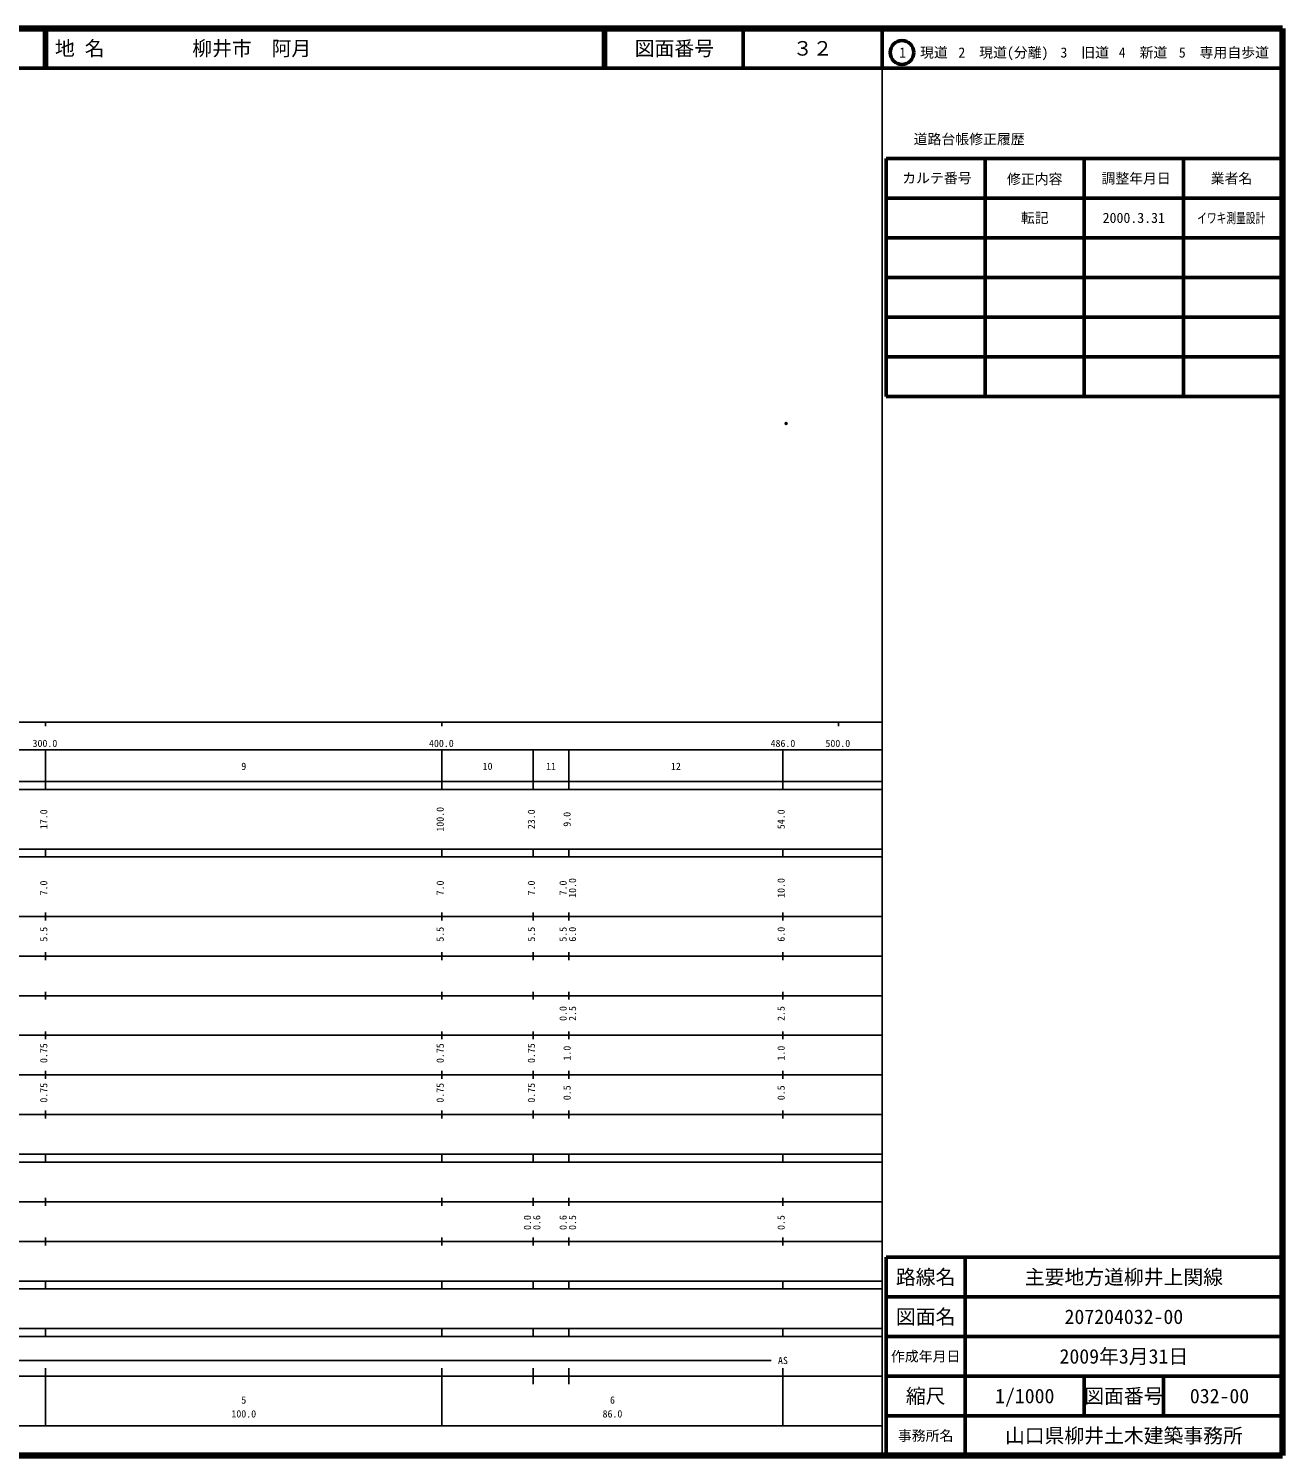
# Model space of a CAD drawing. Units: millimetres on the paper. Extents: x 40 to 680, y 20 to 380.
# Drawn here: x 363.7 to 680, y 20 to 380 of the extents above; entities that cross this region are included whole.
import ezdxf
from ezdxf.enums import TextEntityAlignment as Align

# ---------------------------------------------------------------- set-up
doc = ezdxf.new("R2010")
doc.units = ezdxf.units.MM
doc.header["$PDMODE"] = 32
doc.header["$PDSIZE"] = 0.5
doc.layers.add('M-OTRS', color=6, linetype='Continuous')
doc.layers.add('M-TTL-TXT', color=7, linetype='Continuous')
for name, color, linetype, lineweight in [('M-TTL', 2, 'Continuous', 140), ('M-TTL-BAND', 7, 'Continuous', 25), ('M-TTL-FRAM', 2, 'Continuous', 50), ('M-TTL-LINE', 7, 'Continuous', 50)]:
    doc.layers.add(name, color=color, linetype=linetype, lineweight=lineweight)
doc.styles.add('ＭＳ ゴシック', font='')
doc.styles.get('ＭＳ ゴシック').set_extended_font_data('MS Gothic')

msp = doc.modelspace()

# ---------------------------------------------------------------- linework, layer by layer
at = {"layer": 'M-OTRS'}
msp.add_point((554.803, 280.356), dxfattribs=at)
at = {"layer": 'M-TTL'}
for p, q in [((680, 380), (40, 380)), ((680, 20), (680, 380)), ((40, 20), (680, 20))]:
    msp.add_line(p, q, dxfattribs=at)
at = {"layer": 'M-TTL-BAND'}
for p, q in [((579, 20), (579, 370)), ((40, 205), (579, 205)), ((368, 205), (368, 204)), ((468, 205), (468, 204)), ((568, 205), (568, 204)), ((68, 198), (579, 198)), ((368, 188), (368, 198)), ((468, 188), (468, 198)), ((491, 188), (491, 198)), ((500, 188), (500, 198)), ((554, 188), (554, 198)), ((40, 190), (579, 190)), ((40, 188), (579, 188)), ((40, 173), (579, 173)), ((368, 171), (368, 173)), ((468, 171), (468, 173)), ((491, 171), (491, 173)), ((500, 171), (500, 173)), ((554, 171), (554, 173)), ((40, 171), (579, 171)), ((40, 156), (579, 156)), ((368, 155), (368, 157)), ((468, 155), (468, 157)), ((491, 155), (491, 157)), ((500, 155), (500, 157)), ((554, 155), (554, 157)), ((46, 146), (579, 146)), ((368, 145), (368, 147)), ((468, 145), (468, 147)), ((491, 145), (491, 147)), ((500, 145), (500, 147)), ((554, 145), (554, 147)), ((368, 135), (368, 137)), ((468, 135), (468, 137)), ((491, 135), (491, 137)), ((500, 135), (500, 137)), ((554, 135), (554, 137)), ((52, 136), (579, 136)), ((46, 126), (579, 126)), ((368, 125), (368, 127)), ((468, 125), (468, 127)), ((491, 125), (491, 127)), ((500, 125), (500, 127)), ((554, 125), (554, 127)), ((52, 116), (579, 116)), ((368, 115), (368, 117)), ((468, 115), (468, 117)), ((491, 115), (491, 117)), ((500, 115), (500, 117)), ((554, 115), (554, 117)), ((46, 106), (579, 106)), ((368, 105), (368, 107)), ((468, 105), (468, 107)), ((491, 105), (491, 107)), ((500, 105), (500, 107)), ((554, 105), (554, 107)), ((40, 96), (579, 96)), ((40, 94), (579, 94)), ((368, 94), (368, 96)), ((468, 94), (468, 96)), ((491, 94), (491, 96)), ((500, 94), (500, 96)), ((554, 94), (554, 96)), ((49, 84), (579, 84)), ((368, 83), (368, 85)), ((468, 83), (468, 85)), ((491, 83), (491, 85)), ((500, 83), (500, 85)), ((554, 83), (554, 85)), ((40, 74), (579, 74)), ((368, 73), (368, 75)), ((468, 73), (468, 75)), ((491, 73), (491, 75)), ((500, 73), (500, 75)), ((554, 73), (554, 75)), ((40, 64), (579, 64)), ((40, 62), (579, 62)), ((368, 62), (368, 64)), ((468, 62), (468, 64)), ((491, 62), (491, 64)), ((500, 62), (500, 64)), ((554, 62), (554, 64)), ((40, 52), (579, 52)), ((368, 50), (368, 52)), ((468, 50), (468, 52)), ((491, 50), (491, 52)), ((500, 50), (500, 52)), ((554, 50), (554, 52)), ((40, 50), (579, 50)), ((98.5, 44), (551, 44)), ((40, 40), (579, 40)), ((368, 27.5), (368, 42)), ((468, 27.5), (468, 42)), ((491, 38), (491, 42)), ((500, 38), (500, 42)), ((554, 27.5), (554, 42)), ((68, 27.5), (579, 27.5))]:
    msp.add_line(p, q, dxfattribs=at)
at = {"layer": 'M-TTL-FRAM'}
for p, q in [((580, 347.197), (580, 287.197)), ((580, 347.197), (680, 347.197)), ((580, 287.197), (680, 287.197)), ((680, 70), (580, 70)), ((580, 70), (580, 20))]:
    msp.add_line(p, q, dxfattribs=at)
at = {"layer": 'M-TTL-LINE'}
for p, q in [((367.75, 380), (367.75, 370)), ((368.25, 380), (368.25, 370)), ((508.747, 380), (508.747, 370)), ((509.247, 380), (509.247, 370)), ((543.997, 380), (543.997, 370)), ((579, 380), (579, 370)), ((40, 370), (680, 370)), ((605, 347.197), (605, 287.197)), ((630, 347.197), (630, 287.197)), ((655, 347.197), (655, 287.197)), ((580, 337.197), (680, 337.197)), ((580, 327.197), (680, 327.197)), ((580, 317.197), (680, 317.197)), ((580, 307.197), (680, 307.197)), ((580, 297.197), (680, 297.197)), ((600, 70), (600, 20)), ((680, 60), (580, 60)), ((680, 50), (580, 50)), ((680, 40), (580, 40)), ((630, 40), (630, 30)), ((650, 40), (650, 30)), ((680, 30), (580, 30))]:
    msp.add_line(p, q, dxfattribs=at)
msp.add_circle((584.031, 373.958), 3, dxfattribs=at)

# ---------------------------------------------------------------- texts
at = {"layer": 'M-TTL-BAND', "style": 'ＭＳ ゴシック'}
for s, p in [('300.0', (367.844, 198.195)), ('400.0', (467.844, 198.195)), ('486.0', (554, 198.195)), ('500.0', (567.844, 198.195)), ('9', (418, 192.405)), ('10', (479.5, 192.405)), ('11', (495.5, 192.405)), ('12', (527, 192.405)), ('AS', (554, 42.5)), ('5', (418, 32.523)), ('6', (511, 32.523)), ('100.0', (418, 29.033)), ('86.0', (511, 29.033))]:
    msp.add_text(s, height=1.833, dxfattribs=at).set_placement(p, align=Align.BOTTOM_CENTER)
for s, p in [('17.0', (369, 180.5)), ('100.0', (469, 180.5)), ('23.0', (492, 180.5)), ('9.0', (501, 180.5)), ('54.0', (555, 180.5)), ('7.0', (369, 163.174)), ('7.0', (469, 163.174)), ('7.0', (492, 163.174)), ('7.0', (500, 163.174)), ('10.0', (502.37, 163.174)), ('10.0', (555, 163.174)), ('5.5', (369, 151.5)), ('5.5', (469, 151.5)), ('5.5', (492, 151.5)), ('5.5', (500, 151.5)), ('6.0', (502.37, 151.5)), ('6.0', (555, 151.5)), ('0.0', (500, 131.5)), ('2.5', (502.37, 131.5)), ('2.5', (555, 131.5)), ('0.75', (369, 121.5)), ('0.75', (469, 121.5)), ('0.75', (492, 121.5)), ('1.0', (501, 121.5)), ('1.0', (555, 121.5)), ('0.75', (369, 111.5)), ('0.75', (469, 111.5)), ('0.75', (492, 111.5)), ('0.5', (501, 111.5)), ('0.5', (555, 111.5)), ('0.0', (491, 78.764)), ('0.6', (493.37, 78.764)), ('0.6', (500, 78.764)), ('0.5', (502.37, 78.764)), ('0.5', (555, 78.764))]:
    msp.add_text(s, height=1.833, rotation=90, dxfattribs=at).set_placement(p, align=Align.BOTTOM_CENTER)
at = {"layer": 'M-TTL-TXT', "style": 'ＭＳ ゴシック'}
for s, p in [('地 名', (370.38, 375)), ('柳井市\u3000阿月', (405.024, 375))]:
    msp.add_text(s, height=3.666, dxfattribs=at).set_placement(p, align=Align.MIDDLE_LEFT)
for s, height, p in [('図面番号', 3.666, (526.622, 375)), ('３２', 3.666, (561.497, 375)), ('1\u3000現道', 2.566, (589.448, 373.958)), ('2\u3000現道(分離)', 2.566, (609.619, 373.958)), ('3\u3000旧道', 2.566, (630.121, 373.958)), ('4\u3000新道', 2.566, (644.824, 373.958)), ('5\u3000専用自歩道', 2.566, (665.228, 373.958)), ('道路台帳修正履歴', 2.566, (600.968, 352.113)), ('カルテ番号', 2.566, (592.839, 342.277)), ('修正内容', 2.566, (617.509, 342.023)), ('調整年月日', 2.566, (643.089, 342.197)), ('業者名', 2.566, (667.134, 342.197)), ('転記', 2.566, (617.5, 332.245)), ('2000.3.31', 2.566, (642.5, 332.245)), ('路線名', 3.666, (590, 65)), ('路線名', 3.666, (590, 65)), ('主要地方道柳井上関線', 3.666, (640, 65)), ('図面名', 3.666, (590, 55)), ('図面名', 3.666, (590, 55)), ('207204032-00', 3.666, (640, 55)), ('2009年3月31日', 3.666, (640, 45)), ('作成年月日', 2.566, (590, 45)), ('作成年月日', 2.566, (590, 45)), ('縮尺', 3.666, (590, 35)), ('縮尺', 3.666, (590, 35)), ('1/1000', 3.666, (615, 35)), ('図面番号', 3.666, (640, 35)), ('図面番号', 3.666, (640, 35)), ('032-00', 3.666, (664.125, 35)), ('事務所名', 2.566, (590, 25)), ('事務所名', 2.566, (590, 25)), ('山口県柳井土木建築事務所', 3.666, (640, 25))]:
    msp.add_text(s, height=height, dxfattribs=at).set_placement(p, align=Align.MIDDLE_CENTER)
at = {"layer": 'M-TTL-TXT', "style": 'ＭＳ ゴシック', "width": 0.7}
msp.add_text('イワキ測量設計', height=2.566, dxfattribs=at).set_placement((667.077, 332.189), align=Align.MIDDLE_CENTER)

doc.saveas('drawing.dxf')
